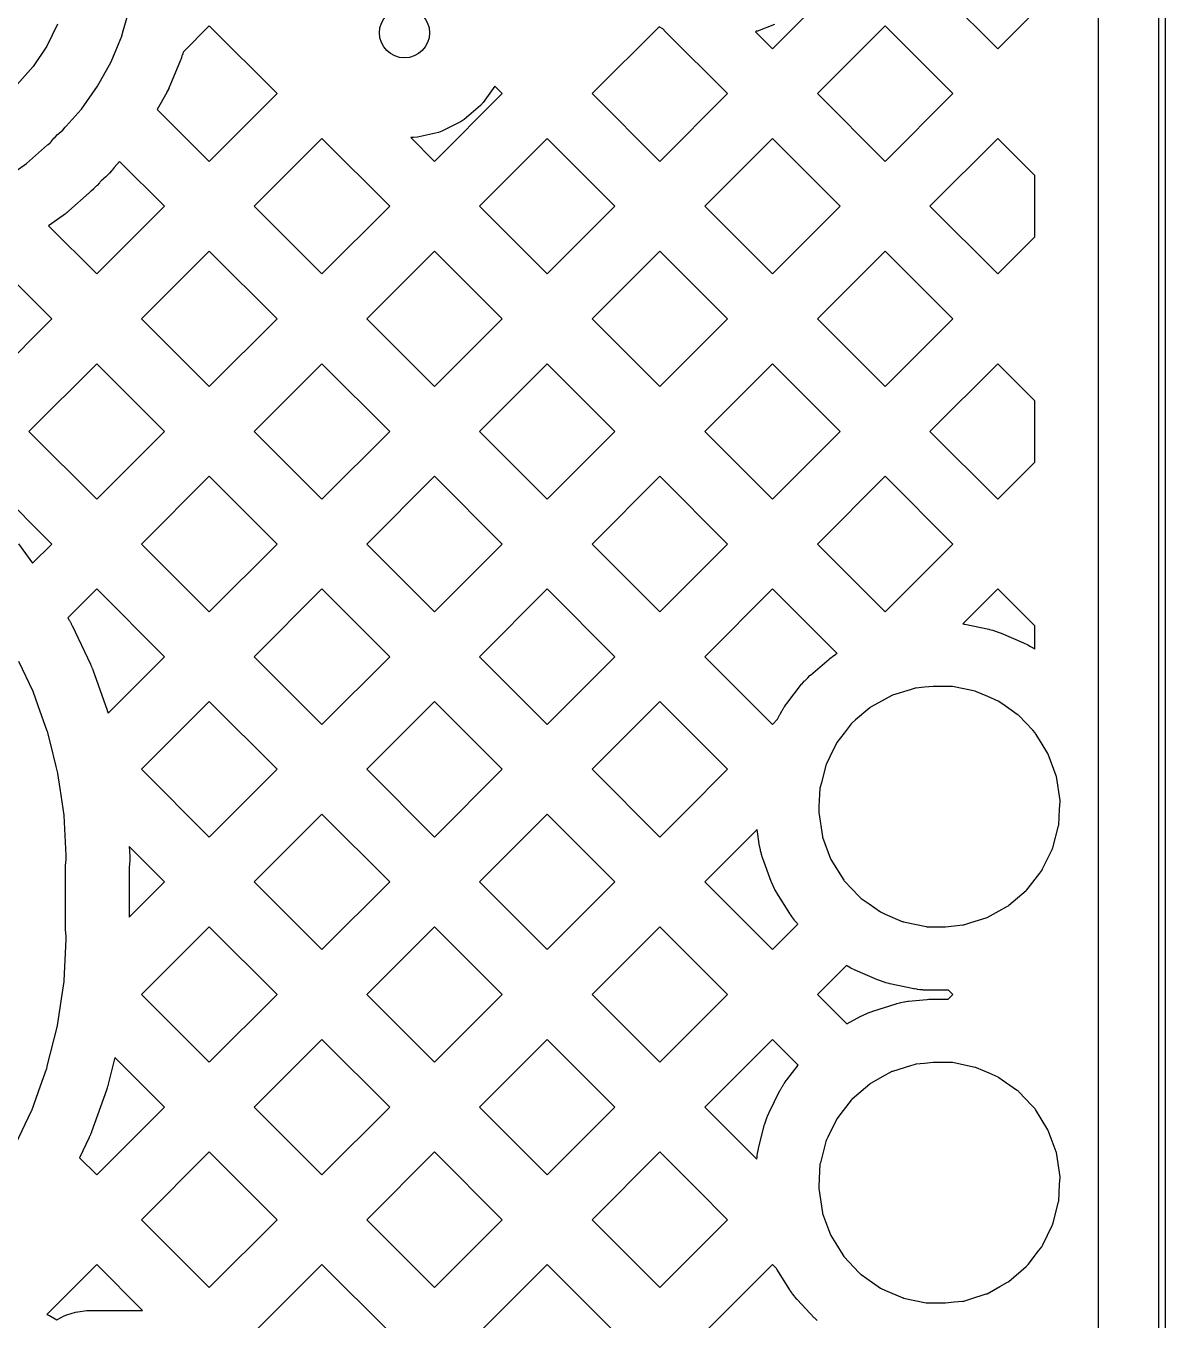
# Model space of a CAD drawing. Extents: x 54.1 to 108.3, y -71.2 to -40.8.
# Drawn here: x 99.23 to 108.31, y -62.71 to -52.38 of the extents above; entities that cross this region are included whole.
import ezdxf

# ---------------------------------------------------------------- set-up
doc = ezdxf.new("R2010")
doc.units = 0
doc.layers.add('BLACK', color=7, linetype='CONTINUOUS')

msp = doc.modelspace()

# ---------------------------------------------------------------- linework, layer by layer
at = {"layer": 'BLACK', "linetype": 'CONTINUOUS'}
for p, q in [((108.315, -40.87), (108.315, -71.07)), ((108.265, -71.045), (108.265, -40.895)), ((107.782, -41.504), (107.782, -66.9284)), ((105.184, -52.567), (105.725, -52.0267)), ((106.44, -52.0267), (106.98, -52.567)), ((100.008, -52.4229), (100.058, -52.2518)), ((106.98, -52.567), (107.276, -52.2713)), ((99.4842, -52.3719), (99.3984, -52.5458)), ((99.9967, -52.4632), (100.008, -52.4229)), ((100.694, -52.3845), (100.486, -52.5927)), ((101.234, -52.9248), (100.694, -52.3845)), ((104.28, -52.391), (103.746, -52.9248)), ((104.31, -52.4082), (104.28, -52.391)), ((104.332, -52.4305), (104.31, -52.4082)), ((104.826, -52.9248), (104.332, -52.4305)), ((105.057, -52.4276), (105.048, -52.4305)), ((105.048, -52.4305), (105.184, -52.567)), ((105.065, -52.4251), (105.057, -52.4276)), ((105.201, -52.374), (105.065, -52.4251)), ((106.082, -52.3845), (105.542, -52.9248)), ((106.623, -52.9248), (106.082, -52.3845)), ((99.9561, -52.5613), (99.9954, -52.4665)), ((99.9954, -52.4665), (99.9967, -52.4632)), ((99.9954, -52.4665), (99.9954, -52.4665)), ((99.3984, -52.5458), (99.2907, -52.7071)), ((99.9112, -52.6698), (99.9561, -52.5613)), ((100.471, -52.6403), (100.466, -52.6536)), ((100.472, -52.637), (100.471, -52.6403)), ((100.476, -52.6236), (100.472, -52.637)), ((100.478, -52.6203), (100.476, -52.6236)), ((100.482, -52.6067), (100.478, -52.6203)), ((100.483, -52.6033), (100.482, -52.6067)), ((100.486, -52.5927), (100.483, -52.6033)), ((99.2907, -52.7071), (99.1629, -52.8528)), ((99.803, -52.8655), (99.9112, -52.6698)), ((100.464, -52.6569), (100.379, -52.8635)), ((100.466, -52.6536), (100.464, -52.6569)), ((99.6736, -53.0479), (99.803, -52.8655)), ((100.354, -52.9146), (100.279, -53.05)), ((100.356, -52.9115), (100.354, -52.9146)), ((100.362, -52.8988), (100.356, -52.9115)), ((100.364, -52.8957), (100.362, -52.8988)), ((100.37, -52.8829), (100.364, -52.8957)), ((100.371, -52.8797), (100.37, -52.8829)), ((100.377, -52.8667), (100.371, -52.8797)), ((100.379, -52.8635), (100.377, -52.8667)), ((100.694, -53.465), (101.234, -52.9248)), ((102.49, -53.465), (103.03, -52.9248)), ((102.971, -52.8656), (102.877, -52.9963)), ((103.03, -52.9248), (102.971, -52.8656)), ((103.03, -52.9248), (103.03, -52.9248)), ((103.746, -52.9248), (104.286, -53.465)), ((104.286, -53.465), (104.826, -52.9248)), ((105.542, -52.9248), (106.082, -53.465)), ((106.082, -53.465), (106.623, -52.9248)), ((99.5521, -53.1839), (99.6717, -53.05)), ((99.6717, -53.05), (99.6736, -53.0479)), ((100.279, -53.05), (100.694, -53.465)), ((102.857, -53.0186), (102.727, -53.1298)), ((102.877, -52.9963), (102.857, -53.0186)), ((102.701, -53.1466), (102.548, -53.2236)), ((102.727, -53.1298), (102.701, -53.1466)), ((99.4638, -53.271), (99.4841, -53.2507)), ((99.4841, -53.2507), (99.4939, -53.2419)), ((99.4939, -53.2419), (99.5149, -53.2249)), ((99.5149, -53.2249), (99.5259, -53.2159)), ((99.5259, -53.2159), (99.5451, -53.1923)), ((99.5451, -53.1923), (99.5482, -53.1885)), ((99.5482, -53.1885), (99.5521, -53.1839)), ((102.52, -53.2339), (102.353, -53.2721)), ((102.548, -53.2236), (102.52, -53.2339)), ((99.2367, -53.4829), (99.4043, -53.3331)), ((99.4043, -53.3331), (99.409, -53.3291)), ((99.409, -53.3291), (99.4239, -53.317)), ((99.4239, -53.317), (99.429, -53.3129)), ((99.429, -53.3129), (99.455, -53.2808)), ((99.455, -53.2808), (99.4638, -53.271)), ((101.592, -53.2826), (101.052, -53.8228)), ((102.132, -53.8228), (101.592, -53.2826)), ((102.323, -53.2753), (102.3, -53.2749)), ((102.3, -53.2749), (102.49, -53.465)), ((102.353, -53.2721), (102.323, -53.2753)), ((103.388, -53.2826), (102.848, -53.8228)), ((103.928, -53.8228), (103.388, -53.2826)), ((105.184, -53.2826), (104.644, -53.8228)), ((105.725, -53.8228), (105.184, -53.2826)), ((106.98, -53.2826), (106.44, -53.8228)), ((107.276, -53.5782), (106.98, -53.2826)), ((99.979, -53.4655), (99.9356, -53.5141)), ((100.336, -53.8228), (99.979, -53.4655)), ((99.0274, -53.6314), (99.2367, -53.4829)), ((99.8926, -53.5639), (99.8739, -53.5826)), ((99.8971, -53.5592), (99.8926, -53.5639)), ((99.9149, -53.5394), (99.8971, -53.5592)), ((99.9192, -53.5344), (99.9149, -53.5394)), ((99.9356, -53.5141), (99.9192, -53.5344)), ((99.7956, -53.6609), (99.777, -53.6795)), ((99.8002, -53.6561), (99.7956, -53.6609)), ((99.8179, -53.6364), (99.8002, -53.6561)), ((99.8222, -53.6313), (99.8179, -53.6364)), ((99.8321, -53.6191), (99.8222, -53.6313)), ((99.8444, -53.6092), (99.8321, -53.6191)), ((99.8494, -53.6049), (99.8444, -53.6092)), ((99.8691, -53.5871), (99.8494, -53.6049)), ((99.8739, -53.5826), (99.8691, -53.5871)), ((107.276, -54.0674), (107.276, -53.5782)), ((99.7346, -53.7165), (99.5738, -53.8602)), ((99.7474, -53.7061), (99.7346, -53.7165)), ((99.7524, -53.7018), (99.7474, -53.7061)), ((99.7722, -53.6841), (99.7524, -53.7018)), ((99.777, -53.6795), (99.7722, -53.6841)), ((99.5576, -53.8739), (99.5465, -53.8827)), ((99.5603, -53.8717), (99.5576, -53.8739)), ((99.5712, -53.8625), (99.5603, -53.8717)), ((99.5738, -53.8602), (99.5712, -53.8625)), ((99.7961, -54.363), (100.336, -53.8228)), ((101.052, -53.8228), (101.592, -54.363)), ((101.592, -54.363), (102.132, -53.8228)), ((102.132, -53.8228), (102.132, -53.8228)), ((102.848, -53.8228), (103.388, -54.363)), ((103.388, -54.363), (103.928, -53.8228)), ((103.928, -53.8228), (103.928, -53.8228)), ((104.644, -53.8228), (105.184, -54.363)), ((105.184, -54.363), (105.725, -53.8228)), ((106.44, -53.8228), (106.98, -54.363)), ((99.5295, -53.8956), (99.412, -53.9789)), ((99.412, -53.9789), (99.7961, -54.363)), ((99.5323, -53.8935), (99.5295, -53.8956)), ((99.5437, -53.8849), (99.5323, -53.8935)), ((99.5465, -53.8827), (99.5437, -53.8849)), ((106.98, -54.363), (107.276, -54.0674)), ((100.694, -54.1806), (100.154, -54.7208)), ((101.234, -54.7208), (100.694, -54.1806)), ((102.49, -54.1806), (101.95, -54.7208)), ((103.03, -54.7208), (102.49, -54.1806)), ((104.286, -54.1806), (103.746, -54.7208)), ((104.826, -54.7208), (104.286, -54.1806)), ((106.082, -54.1806), (105.542, -54.7208)), ((106.623, -54.7208), (106.082, -54.1806)), ((99.4383, -54.7208), (98.9569, -54.2394)), ((98.8981, -55.2611), (99.4383, -54.7208)), ((99.4383, -54.7208), (99.4383, -54.7208)), ((100.154, -54.7208), (100.694, -55.2611)), ((100.694, -55.2611), (101.234, -54.7208)), ((101.95, -54.7208), (102.49, -55.2611)), ((102.49, -55.2611), (103.03, -54.7208)), ((103.03, -54.7208), (103.03, -54.7208)), ((103.746, -54.7208), (104.286, -55.2611)), ((104.286, -55.2611), (104.826, -54.7208)), ((105.542, -54.7208), (106.082, -55.2611)), ((106.082, -55.2611), (106.623, -54.7208)), ((99.7961, -55.0786), (99.2559, -55.6189)), ((100.336, -55.6189), (99.7961, -55.0786)), ((101.592, -55.0786), (101.052, -55.6189)), ((102.132, -55.6189), (101.592, -55.0786)), ((103.388, -55.0786), (102.848, -55.6189)), ((103.928, -55.6189), (103.388, -55.0786)), ((105.184, -55.0786), (104.644, -55.6189)), ((105.725, -55.6189), (105.184, -55.0786)), ((106.98, -55.0786), (106.44, -55.6189)), ((107.276, -55.3743), (106.98, -55.0786)), ((107.276, -55.8634), (107.276, -55.3743)), ((99.2559, -55.6189), (99.7961, -56.1591)), ((99.7961, -56.1591), (100.336, -55.6189)), ((101.052, -55.6189), (101.592, -56.1591)), ((101.592, -56.1591), (102.132, -55.6189)), ((102.132, -55.6189), (102.132, -55.6189)), ((102.848, -55.6189), (103.388, -56.1591)), ((103.388, -56.1591), (103.928, -55.6189)), ((103.928, -55.6189), (103.928, -55.6189)), ((104.644, -55.6189), (105.184, -56.1591)), ((105.184, -56.1591), (105.725, -55.6189)), ((106.44, -55.6189), (106.98, -56.1591)), ((106.98, -56.1591), (107.276, -55.8634)), ((99.4383, -56.5169), (98.8981, -55.9766)), ((100.694, -55.9766), (100.154, -56.5169)), ((101.234, -56.5169), (100.694, -55.9766)), ((102.49, -55.9766), (101.95, -56.5169)), ((103.03, -56.5169), (102.49, -55.9766)), ((104.286, -55.9766), (103.746, -56.5169)), ((104.826, -56.5169), (104.286, -55.9766)), ((106.082, -55.9766), (105.542, -56.5169)), ((106.623, -56.5169), (106.082, -55.9766)), ((99.1711, -56.5161), (99.2852, -56.67)), ((99.2852, -56.67), (99.4383, -56.5169)), ((100.154, -56.5169), (100.694, -57.0571)), ((100.694, -57.0571), (101.234, -56.5169)), ((101.95, -56.5169), (102.49, -57.0571)), ((102.49, -57.0571), (103.03, -56.5169)), ((103.03, -56.5169), (103.03, -56.5169)), ((103.746, -56.5169), (104.286, -57.0571)), ((104.286, -57.0571), (104.826, -56.5169)), ((105.542, -56.5169), (106.082, -57.0571)), ((106.082, -57.0571), (106.623, -56.5169)), ((99.7961, -56.8747), (99.5658, -57.105)), ((100.336, -57.4149), (99.7961, -56.8747)), ((101.592, -56.8747), (101.052, -57.4149)), ((102.132, -57.4149), (101.592, -56.8747)), ((103.388, -56.8747), (102.848, -57.4149)), ((103.928, -57.4149), (103.388, -56.8747)), ((105.184, -56.8747), (104.644, -57.4149)), ((105.699, -57.3892), (105.184, -56.8747)), ((106.98, -56.8747), (106.702, -57.1535)), ((107.276, -57.1703), (106.98, -56.8747)), ((99.5658, -57.105), (99.5768, -57.1233)), ((99.5768, -57.1233), (99.5783, -57.126)), ((99.5783, -57.126), (99.5845, -57.1368)), ((99.5845, -57.1368), (99.5859, -57.1395)), ((99.5859, -57.1395), (99.5918, -57.1504)), ((99.5918, -57.1504), (99.5932, -57.1532)), ((99.5932, -57.1532), (99.5988, -57.1643)), ((99.5988, -57.1643), (99.6002, -57.1671)), ((99.6002, -57.1671), (99.7458, -57.4751)), ((106.702, -57.1535), (106.714, -57.1556)), ((106.714, -57.1556), (106.719, -57.1565)), ((106.719, -57.1565), (106.91, -57.1963)), ((107.276, -57.355), (107.276, -57.1703)), ((106.91, -57.1963), (106.916, -57.1978)), ((106.916, -57.1978), (106.941, -57.2043)), ((106.941, -57.2043), (106.947, -57.2061)), ((106.947, -57.2061), (106.971, -57.2138)), ((106.971, -57.2138), (106.977, -57.2159)), ((106.977, -57.2159), (107.001, -57.2249)), ((107.001, -57.2249), (107.007, -57.2273)), ((107.007, -57.2273), (107.186, -57.3046)), ((107.186, -57.3046), (107.192, -57.3073)), ((107.192, -57.3073), (107.215, -57.3187)), ((107.215, -57.3187), (107.22, -57.3216)), ((107.22, -57.3216), (107.243, -57.3341)), ((107.243, -57.3341), (107.248, -57.3373)), ((107.248, -57.3373), (107.27, -57.351)), ((107.27, -57.351), (107.275, -57.3545)), ((107.275, -57.3545), (107.276, -57.355)), ((99.2884, -57.6914), (99.1758, -57.4533)), ((99.7458, -57.4751), (99.7471, -57.4779)), ((99.7471, -57.4779), (99.7522, -57.4893)), ((99.7522, -57.4893), (99.7534, -57.4921)), ((99.8869, -57.8643), (100.336, -57.4149)), ((101.052, -57.4149), (101.592, -57.9551)), ((101.592, -57.9551), (102.132, -57.4149)), ((102.132, -57.4149), (102.132, -57.4149)), ((102.848, -57.4149), (103.388, -57.9551)), ((103.388, -57.9551), (103.928, -57.4149)), ((103.928, -57.4149), (103.928, -57.4149)), ((104.644, -57.4149), (105.184, -57.9551)), ((105.488, -57.5614), (105.636, -57.4347)), ((105.636, -57.4347), (105.641, -57.4307)), ((105.641, -57.4307), (105.661, -57.4149)), ((105.661, -57.4149), (105.666, -57.4112)), ((105.666, -57.4112), (105.687, -57.3966)), ((105.687, -57.3966), (105.693, -57.3931)), ((105.693, -57.3931), (105.699, -57.3892)), ((99.7534, -57.4921), (99.7581, -57.5036)), ((99.7581, -57.5036), (99.7593, -57.5064)), ((99.7593, -57.5064), (99.7638, -57.5181)), ((99.7638, -57.5181), (99.7648, -57.521)), ((99.7648, -57.521), (99.8796, -57.8417)), ((105.443, -57.6063), (105.46, -57.5879)), ((105.46, -57.5879), (105.465, -57.5834)), ((105.465, -57.5834), (105.483, -57.5657)), ((105.483, -57.5657), (105.488, -57.5614)), ((99.3302, -57.8082), (99.2884, -57.6914)), ((105.298, -57.7893), (105.417, -57.6355)), ((105.417, -57.6355), (105.422, -57.6305)), ((105.422, -57.6305), (105.438, -57.611)), ((105.438, -57.611), (105.443, -57.6063)), ((106.282, -57.6784), (106.142, -57.7226)), ((106.321, -57.6662), (106.282, -57.6784)), ((106.328, -57.6656), (106.321, -57.6662)), ((106.397, -57.6585), (106.328, -57.6656)), ((106.328, -57.6656), (106.328, -57.6656)), ((106.466, -57.6515), (106.397, -57.6585)), ((106.609, -57.6515), (106.466, -57.6515)), ((106.616, -57.6518), (106.609, -57.6515)), ((106.62, -57.6528), (106.616, -57.6518)), ((106.8, -57.6903), (106.62, -57.6528)), ((106.62, -57.6528), (106.62, -57.6528)), ((106.806, -57.6917), (106.8, -57.6903)), ((106.8, -57.6903), (106.8, -57.6903)), ((106.812, -57.6942), (106.806, -57.6917)), ((106.901, -57.7328), (106.812, -57.6942)), ((106.812, -57.6942), (106.812, -57.6942)), ((100.694, -57.7727), (100.154, -58.3129)), ((101.234, -58.3129), (100.694, -57.7727)), ((102.49, -57.7727), (101.95, -58.3129)), ((103.03, -58.3129), (102.49, -57.7727)), ((104.286, -57.7727), (103.746, -58.3129)), ((104.826, -58.3129), (104.286, -57.7727)), ((105.28, -57.8155), (105.294, -57.7945)), ((105.294, -57.7945), (105.298, -57.7893)), ((106.083, -57.7537), (105.971, -57.8158)), ((106.135, -57.7245), (106.083, -57.7537)), ((106.142, -57.7226), (106.135, -57.7245)), ((106.142, -57.7226), (106.142, -57.7226)), ((106.985, -57.769), (106.901, -57.7328)), ((107.02, -57.7932), (106.985, -57.769)), ((107.136, -57.875), (107.02, -57.7932)), ((99.4018, -58.0082), (99.3302, -57.8082)), ((99.8796, -57.8417), (99.8806, -57.8447)), ((99.8806, -57.8447), (99.8845, -57.8565)), ((99.8845, -57.8565), (99.8855, -57.8595)), ((99.8855, -57.8595), (99.8869, -57.8643)), ((105.225, -57.9143), (105.244, -57.8761)), ((105.244, -57.8761), (105.247, -57.8704)), ((105.247, -57.8704), (105.259, -57.8479)), ((105.259, -57.8479), (105.263, -57.8424)), ((105.263, -57.8424), (105.276, -57.8208)), ((105.276, -57.8208), (105.28, -57.8155)), ((105.96, -57.823), (105.847, -57.9199)), ((105.965, -57.8189), (105.96, -57.823)), ((105.96, -57.823), (105.96, -57.823)), ((105.971, -57.8158), (105.965, -57.8189)), ((105.971, -57.8158), (105.971, -57.8158)), ((107.145, -57.8807), (107.136, -57.875)), ((107.149, -57.8853), (107.145, -57.8807)), ((107.259, -58.0021), (107.149, -57.8853)), ((105.184, -57.9551), (105.225, -57.9143)), ((105.813, -57.9506), (105.756, -58.0246)), ((105.817, -57.9456), (105.813, -57.9506)), ((105.813, -57.9506), (105.813, -57.9506)), ((105.847, -57.9199), (105.817, -57.9456)), ((107.278, -58.0222), (107.259, -58.0021)), ((99.4032, -58.0122), (99.4018, -58.0082)), ((99.4265, -58.1052), (99.4032, -58.0122)), ((99.473, -58.2909), (99.4265, -58.1052)), ((105.695, -58.1052), (105.641, -58.2145)), ((105.698, -58.0995), (105.695, -58.1052)), ((105.695, -58.1052), (105.695, -58.1052)), ((105.756, -58.0246), (105.698, -58.0995)), ((107.282, -58.0276), (107.278, -58.0222)), ((107.326, -58.0995), (107.282, -58.0276)), ((107.282, -58.0276), (107.282, -58.0276)), ((107.381, -58.1877), (107.326, -58.0995)), ((107.383, -58.1936), (107.381, -58.1877)), ((107.446, -58.3644), (107.383, -58.1936)), ((107.383, -58.1936), (107.383, -58.1936)), ((99.4785, -58.3129), (99.473, -58.2909)), ((99.486, -58.3427), (99.4785, -58.3129)), ((100.154, -58.3129), (100.694, -58.8532)), ((100.694, -58.8532), (101.234, -58.3129)), ((101.95, -58.3129), (102.49, -58.8532)), ((102.49, -58.8532), (103.03, -58.3129)), ((103.03, -58.3129), (103.03, -58.3129)), ((103.746, -58.3129), (104.286, -58.8532)), ((104.482, -58.6571), (104.826, -58.3129)), ((105.61, -58.2804), (105.574, -58.4208)), ((105.612, -58.2742), (105.61, -58.2803)), ((105.61, -58.2803), (105.61, -58.2804)), ((105.641, -58.2145), (105.612, -58.2742)), ((99.4864, -58.3458), (99.486, -58.3427)), ((99.5043, -58.4665), (99.4864, -58.3458)), ((99.4864, -58.3458), (99.4864, -58.3458)), ((105.574, -58.4208), (105.563, -58.4626)), ((107.448, -58.3704), (107.446, -58.3644)), ((107.446, -58.3644), (107.446, -58.3644)), ((107.477, -58.5629), (107.448, -58.3704)), ((99.536, -58.6797), (99.5043, -58.4665)), ((105.56, -58.5136), (105.555, -58.61)), ((105.563, -58.4626), (105.56, -58.5136)), ((105.555, -58.61), (105.553, -58.6571)), ((107.474, -58.6324), (107.477, -58.5693)), ((107.477, -58.5693), (107.477, -58.5629)), ((107.477, -58.5693), (107.477, -58.5693)), ((99.5361, -58.6828), (99.536, -58.6797)), ((99.5518, -59.0018), (99.5361, -58.6828)), ((99.5361, -58.6828), (99.5361, -58.6828)), ((101.592, -58.6707), (101.052, -59.211)), ((102.132, -59.211), (101.592, -58.6707)), ((103.388, -58.6707), (102.848, -59.211)), ((103.928, -59.211), (103.388, -58.6707)), ((104.286, -58.8532), (104.482, -58.6571)), ((105.553, -58.6571), (105.582, -58.8496)), ((107.467, -58.7574), (107.474, -58.6324)), ((105.062, -58.7934), (104.644, -59.211)), ((105.082, -58.9253), (105.062, -58.7934)), ((107.42, -58.9396), (107.465, -58.7636)), ((107.465, -58.7636), (107.467, -58.7574)), ((107.465, -58.7636), (107.465, -58.7636)), ((100.055, -58.9294), (100.057, -58.9664)), ((100.336, -59.211), (100.055, -58.9294)), ((105.083, -58.9315), (105.082, -58.9253)), ((105.088, -58.9567), (105.083, -58.9315)), ((105.582, -58.8496), (105.584, -58.8556)), ((105.584, -58.8556), (105.584, -58.8556)), ((105.584, -58.8556), (105.647, -59.0264)), ((99.5492, -59.061), (99.5528, -59.0266)), ((99.5523, -59.0088), (99.5518, -59.0018)), ((99.5535, -59.02), (99.5523, -59.0088)), ((99.5528, -59.0266), (99.5535, -59.02)), ((100.057, -58.9664), (100.057, -58.9671)), ((100.057, -58.9671), (100.057, -58.9737)), ((100.057, -58.9737), (100.059, -59.0002)), ((100.059, -59.0398), (100.057, -59.0663)), ((100.059, -59.0002), (100.059, -59.0068)), ((100.059, -59.0068), (100.059, -59.0332)), ((100.059, -59.0332), (100.059, -59.0398)), ((105.089, -58.9629), (105.088, -58.9567)), ((105.096, -58.9876), (105.089, -58.9629)), ((105.097, -58.9937), (105.096, -58.9876)), ((105.105, -59.0183), (105.097, -58.9937)), ((105.107, -59.0243), (105.105, -59.0183)), ((105.174, -59.2071), (105.107, -59.0243)), ((105.647, -59.0264), (105.647, -59.0264)), ((105.647, -59.0264), (105.649, -59.0323)), ((105.649, -59.0323), (105.752, -59.1978)), ((107.338, -59.1078), (107.415, -58.9516)), ((107.415, -58.9516), (107.418, -58.9458)), ((107.418, -58.9458), (107.42, -58.9396)), ((99.5485, -59.0742), (99.5492, -59.061)), ((99.5485, -59.5986), (99.5485, -59.0742)), ((100.057, -59.0729), (100.054, -59.0941)), ((100.054, -59.0941), (100.054, -59.4928)), ((100.057, -59.0663), (100.057, -59.0729)), ((107.223, -59.2612), (107.317, -59.1404)), ((107.317, -59.1404), (107.332, -59.1205)), ((107.332, -59.1205), (107.338, -59.1078)), ((100.054, -59.4928), (100.336, -59.211)), ((101.052, -59.211), (101.592, -59.7512)), ((101.592, -59.7512), (102.132, -59.211)), ((102.132, -59.211), (102.132, -59.211)), ((102.848, -59.211), (103.388, -59.7512)), ((103.388, -59.7512), (103.928, -59.211)), ((103.928, -59.211), (103.928, -59.211)), ((104.644, -59.211), (105.184, -59.7512)), ((105.177, -59.213), (105.174, -59.2071)), ((105.187, -59.2366), (105.177, -59.213)), ((105.189, -59.2424), (105.187, -59.2366)), ((105.2, -59.2653), (105.189, -59.2424)), ((105.752, -59.1978), (105.756, -59.2025)), ((105.756, -59.2025), (105.756, -59.2025)), ((105.756, -59.2025), (105.878, -59.3314)), ((105.203, -59.271), (105.2, -59.2653)), ((105.216, -59.2935), (105.203, -59.271)), ((105.219, -59.299), (105.216, -59.2935)), ((105.322, -59.4645), (105.219, -59.299)), ((105.878, -59.3314), (105.885, -59.3393)), ((105.885, -59.3393), (105.891, -59.343)), ((105.891, -59.343), (105.891, -59.343)), ((105.891, -59.343), (105.954, -59.3873)), ((107.07, -59.397), (107.208, -59.2786)), ((107.208, -59.2786), (107.213, -59.2744)), ((107.213, -59.2744), (107.223, -59.2612)), ((105.954, -59.3873), (106.045, -59.451)), ((106.045, -59.451), (106.082, -59.4672)), ((106.895, -59.4955), (106.993, -59.441)), ((106.993, -59.441), (107.059, -59.4042)), ((107.059, -59.4042), (107.065, -59.4011)), ((107.059, -59.4042), (107.059, -59.4042)), ((107.065, -59.4011), (107.07, -59.397)), ((107.07, -59.397), (107.07, -59.397)), ((105.184, -59.7512), (105.387, -59.5486)), ((105.325, -59.4698), (105.322, -59.4645)), ((105.34, -59.4909), (105.325, -59.4698)), ((105.344, -59.4961), (105.34, -59.4909)), ((105.359, -59.5163), (105.344, -59.4961)), ((105.363, -59.5212), (105.359, -59.5163)), ((105.38, -59.5408), (105.363, -59.5212)), ((105.384, -59.5455), (105.38, -59.5408)), ((105.387, -59.5486), (105.384, -59.5455)), ((106.082, -59.4672), (106.218, -59.5258)), ((106.218, -59.5258), (106.218, -59.5258)), ((106.218, -59.5258), (106.224, -59.5283)), ((106.224, -59.5283), (106.23, -59.5296)), ((106.23, -59.5296), (106.23, -59.5297)), ((106.23, -59.5297), (106.41, -59.5672)), ((106.633, -59.5615), (106.702, -59.5544)), ((106.702, -59.5544), (106.709, -59.5538)), ((106.702, -59.5544), (106.702, -59.5544)), ((106.709, -59.5538), (106.765, -59.5361)), ((106.765, -59.5361), (106.888, -59.4974)), ((106.888, -59.4974), (106.895, -59.4955)), ((106.888, -59.4974), (106.888, -59.4974)), ((99.5492, -59.6117), (99.5485, -59.5986)), ((99.5535, -59.6528), (99.5492, -59.6117)), ((99.5526, -59.661), (99.5528, -59.6593)), ((99.5528, -59.6593), (99.5535, -59.6528)), ((100.694, -59.5688), (100.154, -60.109)), ((101.234, -60.109), (100.694, -59.5688)), ((102.49, -59.5688), (101.95, -60.109)), ((103.03, -60.109), (102.49, -59.5688)), ((104.286, -59.5688), (103.746, -60.109)), ((104.826, -60.109), (104.286, -59.5688)), ((106.41, -59.5672), (106.41, -59.5672)), ((106.41, -59.5672), (106.414, -59.5682)), ((106.414, -59.5682), (106.421, -59.5685)), ((106.421, -59.5685), (106.564, -59.5685)), ((106.564, -59.5685), (106.633, -59.5615)), ((99.5358, -60.0002), (99.5521, -59.668)), ((99.5521, -59.668), (99.5526, -59.661)), ((105.774, -59.8775), (105.542, -60.109)), ((105.782, -59.8827), (105.774, -59.8775)), ((105.787, -59.8859), (105.782, -59.8827)), ((105.81, -59.8984), (105.787, -59.8859)), ((105.815, -59.9013), (105.81, -59.8984)), ((105.838, -59.9127), (105.815, -59.9013)), ((105.844, -59.9154), (105.838, -59.9127)), ((106.023, -59.9927), (105.844, -59.9154)), ((99.5203, -60.109), (99.5355, -60.0066)), ((99.5355, -60.0066), (99.5358, -60.0002)), ((106.029, -59.9951), (106.023, -59.9927)), ((106.053, -60.0041), (106.029, -59.9951)), ((106.059, -60.0062), (106.053, -60.0041)), ((106.083, -60.0139), (106.059, -60.0062)), ((106.089, -60.0157), (106.083, -60.0139)), ((106.114, -60.0222), (106.089, -60.0157)), ((106.12, -60.0237), (106.114, -60.0222)), ((106.311, -60.0635), (106.12, -60.0237)), ((106.316, -60.0644), (106.311, -60.0635)), ((106.335, -60.0676), (106.316, -60.0644)), ((106.34, -60.0683), (106.335, -60.0676)), ((106.359, -60.0708), (106.34, -60.0683)), ((106.364, -60.0714), (106.359, -60.0708)), ((106.383, -60.0731), (106.364, -60.0714)), ((99.4835, -60.3571), (99.5203, -60.109)), ((100.154, -60.109), (100.694, -60.6492)), ((100.694, -60.6492), (101.234, -60.109)), ((101.95, -60.109), (102.49, -60.6492)), ((102.49, -60.6492), (103.03, -60.109)), ((103.03, -60.109), (103.03, -60.109)), ((103.746, -60.109), (104.286, -60.6492)), ((104.286, -60.6492), (104.826, -60.109)), ((105.542, -60.109), (105.777, -60.3444)), ((106.176, -60.1816), (106.201, -60.1752)), ((106.201, -60.1752), (106.207, -60.1738)), ((106.207, -60.1738), (106.232, -60.1686)), ((106.232, -60.1686), (106.238, -60.1675)), ((106.238, -60.1675), (106.264, -60.1636)), ((106.264, -60.1636), (106.27, -60.1628)), ((106.27, -60.1628), (106.415, -60.1481)), ((106.388, -60.0735), (106.383, -60.0731)), ((106.394, -60.0738), (106.388, -60.0735)), ((106.396, -60.0739), (106.394, -60.0738)), ((106.402, -60.0741), (106.396, -60.0739)), ((106.404, -60.0742), (106.402, -60.0741)), ((106.411, -60.0744), (106.404, -60.0742)), ((106.412, -60.0744), (106.411, -60.0744)), ((106.419, -60.0745), (106.412, -60.0744)), ((106.415, -60.1481), (106.418, -60.1478)), ((106.418, -60.1478), (106.431, -60.1468)), ((106.421, -60.0745), (106.419, -60.0745)), ((106.564, -60.0745), (106.421, -60.0745)), ((106.431, -60.1468), (106.434, -60.1466)), ((106.434, -60.1466), (106.447, -60.146)), ((106.447, -60.146), (106.45, -60.1459)), ((106.45, -60.1459), (106.463, -60.1455)), ((106.463, -60.1455), (106.466, -60.1455)), ((106.466, -60.1455), (106.586, -60.1455)), ((106.567, -60.0745), (106.564, -60.0745)), ((106.58, -60.0741), (106.567, -60.0745)), ((106.583, -60.074), (106.58, -60.0741)), ((106.587, -60.0738), (106.583, -60.074)), ((106.586, -60.1455), (106.623, -60.109)), ((106.623, -60.109), (106.587, -60.0738)), ((105.896, -60.279), (105.919, -60.2676)), ((105.919, -60.2676), (105.925, -60.265)), ((105.925, -60.265), (105.948, -60.255)), ((105.948, -60.255), (105.954, -60.2526)), ((105.954, -60.2526), (105.978, -60.2437)), ((105.978, -60.2437), (105.984, -60.2416)), ((105.984, -60.2416), (106.17, -60.1834)), ((106.17, -60.1834), (106.176, -60.1816)), ((99.4022, -60.6814), (99.4827, -60.3601)), ((99.4827, -60.3601), (99.4835, -60.3571)), ((105.777, -60.3444), (105.89, -60.2819)), ((105.89, -60.2819), (105.896, -60.279)), ((101.592, -60.4668), (101.052, -61.007)), ((102.132, -61.007), (101.592, -60.4668)), ((103.388, -60.4668), (102.848, -61.007)), ((103.928, -61.007), (103.388, -60.4668)), ((105.184, -60.4668), (104.644, -61.007)), ((105.389, -60.6718), (105.184, -60.4668)), ((99.3974, -60.7007), (99.4022, -60.6814)), ((99.9413, -60.6119), (99.8882, -60.8237)), ((100.336, -61.007), (99.9413, -60.6119)), ((105.298, -60.7893), (105.389, -60.6718)), ((106.286, -60.6773), (106.142, -60.7226)), ((106.321, -60.6662), (106.286, -60.6773)), ((106.328, -60.6656), (106.321, -60.6662)), ((106.397, -60.6585), (106.328, -60.6656)), ((106.328, -60.6656), (106.328, -60.6656)), ((106.466, -60.6515), (106.397, -60.6585)), ((106.609, -60.6515), (106.466, -60.6515)), ((106.616, -60.6518), (106.609, -60.6515)), ((106.62, -60.6528), (106.616, -60.6518)), ((106.8, -60.6903), (106.62, -60.6528)), ((106.62, -60.6528), (106.62, -60.6528)), ((106.806, -60.6917), (106.8, -60.6903)), ((106.8, -60.6903), (106.8, -60.6903)), ((99.348, -60.8387), (99.3964, -60.7036)), ((99.3964, -60.7036), (99.3974, -60.7007)), ((99.3964, -60.7036), (99.3964, -60.7036)), ((105.28, -60.8155), (105.294, -60.7945)), ((105.294, -60.7945), (105.298, -60.7893)), ((106.06, -60.7665), (105.971, -60.8158)), ((106.135, -60.7245), (106.06, -60.7665)), ((106.142, -60.7226), (106.135, -60.7245)), ((106.142, -60.7226), (106.142, -60.7226)), ((106.812, -60.6942), (106.806, -60.6917)), ((106.912, -60.7374), (106.812, -60.6942)), ((106.812, -60.6942), (106.812, -60.6942)), ((106.985, -60.769), (106.912, -60.7374)), ((106.99, -60.7727), (106.985, -60.769)), ((107.131, -60.8712), (106.99, -60.7727)), ((99.278, -61.0343), (99.348, -60.8387)), ((99.8738, -60.8712), (99.7545, -61.2048)), ((99.8748, -60.8683), (99.8738, -60.8712)), ((99.8787, -60.8564), (99.8748, -60.8683)), ((99.8797, -60.8535), (99.8787, -60.8564)), ((99.8833, -60.8416), (99.8797, -60.8535)), ((99.8841, -60.8387), (99.8833, -60.8416)), ((99.8874, -60.8267), (99.8841, -60.8387)), ((99.8882, -60.8237), (99.8874, -60.8267)), ((105.158, -61.0508), (105.244, -60.876)), ((105.244, -60.876), (105.247, -60.8704)), ((105.247, -60.8704), (105.259, -60.8479)), ((105.259, -60.8479), (105.263, -60.8424)), ((105.263, -60.8424), (105.276, -60.8208)), ((105.276, -60.8208), (105.28, -60.8155)), ((105.96, -60.823), (105.838, -60.9278)), ((105.965, -60.8189), (105.96, -60.823)), ((105.96, -60.823), (105.96, -60.823)), ((105.971, -60.8158), (105.965, -60.8189)), ((105.971, -60.8158), (105.971, -60.8158)), ((107.145, -60.8807), (107.131, -60.8712)), ((107.149, -60.8853), (107.145, -60.8807)), ((107.251, -60.9932), (107.149, -60.8853)), ((105.813, -60.9506), (105.749, -61.034)), ((105.817, -60.9456), (105.813, -60.9506)), ((105.813, -60.9506), (105.813, -60.9506)), ((105.838, -60.9278), (105.817, -60.9456)), ((107.278, -61.0222), (107.251, -60.9932)), ((99.1279, -61.3518), (99.2767, -61.0371)), ((99.2767, -61.0371), (99.278, -61.0343)), ((99.2767, -61.0371), (99.2767, -61.0371)), ((99.7961, -61.5472), (100.336, -61.007)), ((101.052, -61.007), (101.592, -61.5472)), ((101.592, -61.5472), (102.132, -61.007)), ((102.132, -61.007), (102.132, -61.007)), ((102.848, -61.007), (103.388, -61.5472)), ((103.388, -61.5472), (103.928, -61.007)), ((103.928, -61.007), (103.928, -61.007)), ((104.644, -61.007), (105.059, -61.4219)), ((105.134, -61.11), (105.143, -61.0861)), ((105.143, -61.0861), (105.145, -61.0802)), ((105.145, -61.0802), (105.155, -61.0566)), ((105.155, -61.0566), (105.158, -61.0508)), ((105.698, -61.0995), (105.695, -61.1052)), ((105.749, -61.034), (105.698, -61.0995)), ((107.282, -61.0276), (107.278, -61.0222)), ((107.326, -61.0995), (107.282, -61.0276)), ((107.282, -61.0276), (107.282, -61.0276)), ((107.381, -61.1877), (107.326, -61.0995)), ((99.7545, -61.2048), (99.7534, -61.2077)), ((105.073, -61.3351), (105.122, -61.1466)), ((105.122, -61.1466), (105.124, -61.1405)), ((105.124, -61.1405), (105.132, -61.116)), ((105.132, -61.116), (105.134, -61.11)), ((105.695, -61.1052), (105.625, -61.2478)), ((105.695, -61.1052), (105.695, -61.1052)), ((107.383, -61.1936), (107.381, -61.1877)), ((107.446, -61.3644), (107.383, -61.1936)), ((107.383, -61.1936), (107.383, -61.1936)), ((99.7355, -61.2506), (99.6597, -61.4108)), ((99.7368, -61.2478), (99.7355, -61.2506)), ((99.7418, -61.2364), (99.7368, -61.2478)), ((99.743, -61.2336), (99.7418, -61.2364)), ((99.7478, -61.2222), (99.743, -61.2336)), ((99.7489, -61.2193), (99.7478, -61.2222)), ((99.7534, -61.2077), (99.7489, -61.2193)), ((105.61, -61.2804), (105.566, -61.4513)), ((105.612, -61.2742), (105.61, -61.2803)), ((105.61, -61.2803), (105.61, -61.2804)), ((105.625, -61.2478), (105.612, -61.2742)), ((99.6597, -61.4108), (99.7961, -61.5472)), ((100.694, -61.3648), (100.154, -61.905)), ((101.234, -61.905), (100.694, -61.3648)), ((102.49, -61.3648), (101.95, -61.905)), ((103.03, -61.905), (102.49, -61.3648)), ((104.286, -61.3648), (103.746, -61.905)), ((104.579, -61.6571), (104.286, -61.3648)), ((105.059, -61.4219), (105.061, -61.4042)), ((105.061, -61.4042), (105.062, -61.3979)), ((105.062, -61.3979), (105.065, -61.3727)), ((105.065, -61.3727), (105.067, -61.3664)), ((105.067, -61.3664), (105.072, -61.3413)), ((105.072, -61.3413), (105.073, -61.3351)), ((107.448, -61.3704), (107.446, -61.3644)), ((107.446, -61.3644), (107.446, -61.3644)), ((107.477, -61.5629), (107.448, -61.3704)), ((105.563, -61.4626), (105.56, -61.5183)), ((105.566, -61.4513), (105.563, -61.4626)), ((105.56, -61.5183), (105.554, -61.6392)), ((107.474, -61.6238), (107.477, -61.5693)), ((107.477, -61.5693), (107.477, -61.5629)), ((107.477, -61.5693), (107.477, -61.5693)), ((104.826, -61.905), (104.579, -61.6571)), ((105.554, -61.6392), (105.553, -61.6571)), ((105.553, -61.6571), (105.582, -61.8496)), ((107.467, -61.7574), (107.474, -61.6238)), ((107.422, -61.9305), (107.465, -61.7636)), ((107.465, -61.7636), (107.467, -61.7574)), ((107.465, -61.7636), (107.465, -61.7636)), ((100.154, -61.905), (100.694, -62.4453)), ((100.694, -62.4453), (101.234, -61.905)), ((101.95, -61.905), (102.49, -62.4453)), ((102.49, -62.4453), (103.03, -61.905)), ((103.03, -61.905), (103.03, -61.905)), ((103.746, -61.905), (104.286, -62.4453)), ((104.286, -62.4453), (104.826, -61.905)), ((105.582, -61.8496), (105.584, -61.8556)), ((105.584, -61.8556), (105.584, -61.8556)), ((105.584, -61.8556), (105.647, -62.0264)), ((105.647, -62.0264), (105.647, -62.0264)), ((105.647, -62.0264), (105.649, -62.0323)), ((105.649, -62.0323), (105.689, -62.0963)), ((107.339, -62.1059), (107.415, -61.9516)), ((107.415, -61.9516), (107.418, -61.9458)), ((107.418, -61.9458), (107.422, -61.9305)), ((105.689, -62.0963), (105.744, -62.185)), ((107.306, -62.1542), (107.332, -62.1205)), ((107.332, -62.1205), (107.339, -62.1059)), ((105.744, -62.185), (105.752, -62.1978)), ((105.752, -62.1978), (105.756, -62.2025)), ((105.756, -62.2025), (105.756, -62.2025)), ((105.756, -62.2025), (105.873, -62.3258)), ((107.223, -62.2617), (107.306, -62.1542)), ((99.7961, -62.2628), (99.3987, -62.6602)), ((100.162, -62.6285), (99.7961, -62.2628)), ((101.592, -62.2628), (101.052, -62.8031)), ((102.132, -62.8031), (101.592, -62.2628)), ((103.388, -62.2628), (102.848, -62.8031)), ((103.928, -62.8031), (103.388, -62.2628)), ((105.184, -62.2628), (104.644, -62.8031)), ((105.217, -62.2955), (105.184, -62.2628)), ((105.219, -62.299), (105.217, -62.2955)), ((105.322, -62.4645), (105.219, -62.299)), ((105.873, -62.3258), (105.885, -62.3393)), ((105.885, -62.3393), (105.891, -62.343)), ((105.891, -62.343), (105.891, -62.343)), ((105.891, -62.343), (105.982, -62.4072)), ((107.07, -62.397), (107.208, -62.2786)), ((107.208, -62.2786), (107.213, -62.2744)), ((107.213, -62.2744), (107.223, -62.2617)), ((105.982, -62.4072), (106.045, -62.451)), ((106.895, -62.4955), (106.998, -62.4383)), ((106.998, -62.4383), (107.059, -62.4042)), ((107.059, -62.4042), (107.065, -62.4011)), ((107.059, -62.4042), (107.059, -62.4042)), ((107.065, -62.4011), (107.07, -62.397)), ((107.07, -62.397), (107.07, -62.397)), ((105.325, -62.4698), (105.322, -62.4645)), ((105.34, -62.4909), (105.325, -62.4698)), ((105.344, -62.4961), (105.34, -62.4909)), ((105.359, -62.5163), (105.344, -62.4961)), ((105.363, -62.5212), (105.359, -62.5163)), ((105.38, -62.5408), (105.363, -62.5212)), ((105.384, -62.5455), (105.38, -62.5408)), ((105.518, -62.687), (105.384, -62.5455)), ((106.045, -62.451), (106.085, -62.4685)), ((106.085, -62.4685), (106.218, -62.5258)), ((106.218, -62.5258), (106.218, -62.5258)), ((106.218, -62.5258), (106.224, -62.5283)), ((106.224, -62.5283), (106.23, -62.5296)), ((106.23, -62.5296), (106.23, -62.5297)), ((106.23, -62.5297), (106.41, -62.5672)), ((106.709, -62.5538), (106.765, -62.5361)), ((106.765, -62.5361), (106.888, -62.4974)), ((106.888, -62.4974), (106.895, -62.4955)), ((106.888, -62.4974), (106.888, -62.4974)), ((99.5588, -62.6639), (99.6269, -62.6439)), ((99.6269, -62.6439), (99.6445, -62.6401)), ((99.6445, -62.6401), (99.7161, -62.6298)), ((99.7161, -62.6298), (99.734, -62.6285)), ((99.734, -62.6285), (100.162, -62.6285)), ((106.41, -62.5672), (106.41, -62.5672)), ((106.41, -62.5672), (106.414, -62.5682)), ((106.414, -62.5682), (106.421, -62.5685)), ((106.421, -62.5685), (106.564, -62.5685)), ((106.564, -62.5685), (106.633, -62.5615)), ((106.633, -62.5615), (106.702, -62.5544)), ((106.702, -62.5544), (106.709, -62.5538)), ((106.702, -62.5544), (106.702, -62.5544)), ((99.3987, -62.6602), (99.4209, -62.6694)), ((99.4209, -62.6694), (99.4794, -62.7027)), ((99.4794, -62.7027), (99.5359, -62.6731)), ((99.5359, -62.6731), (99.5588, -62.6639)), ((105.522, -62.6915), (105.518, -62.687)), ((105.541, -62.7093), (105.522, -62.6915))]:
    msp.add_line(p, q, dxfattribs=at)
at = {"layer": 'BLACK'}
msp.add_circle((102.25, -52.44), 0.2, dxfattribs=at)

doc.saveas('drawing.dxf')
